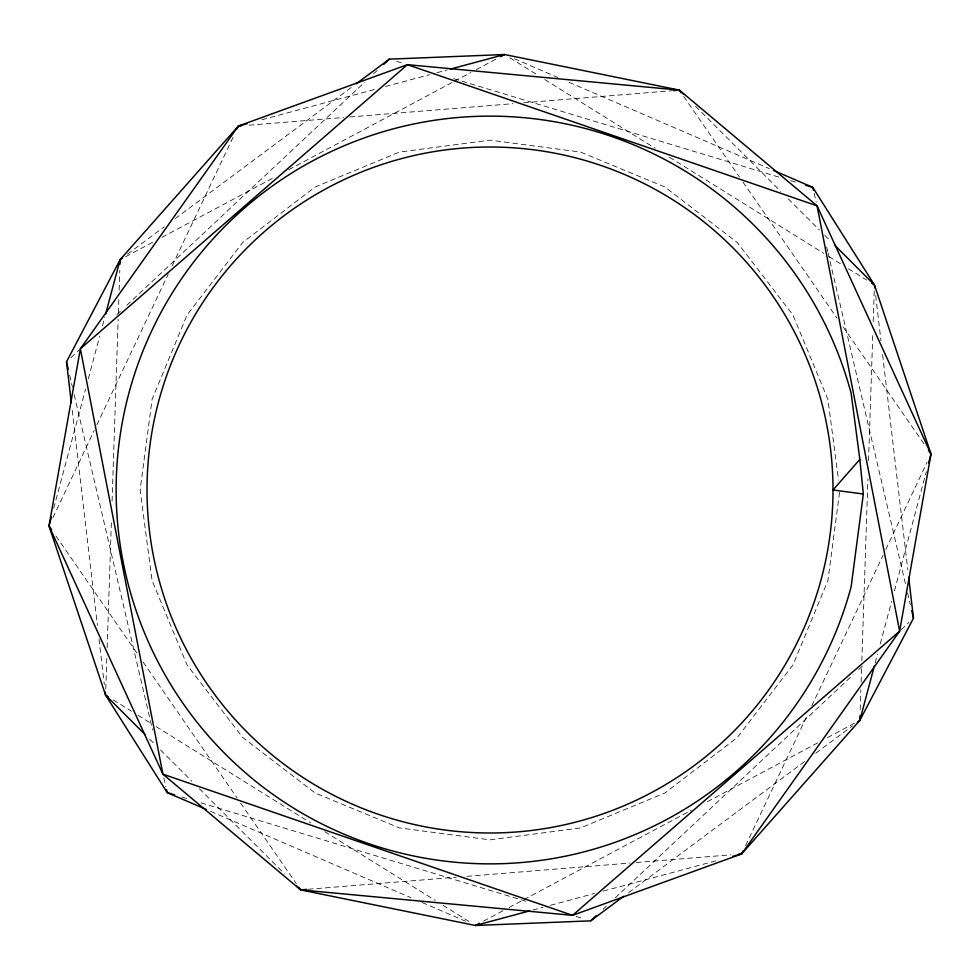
<?xml version="1.0" encoding="UTF-8"?>
<svg xmlns="http://www.w3.org/2000/svg" width="980" height="980" viewBox="0 0 980 980"><rect width="100%" height="100%" fill="white"/><g stroke="black" fill="none" stroke-linecap="round" stroke-linejoin="round"><path stroke-width="0.73" stroke-dasharray="4.9 3.68" d="M105.779 688.989L106.796 658.425M107.151 647.731L111.463 519.376M112.075 501.037L118.163 319.211M118.372 313.098L118.886 297.822M119.144 290.178L119.805 270.321M860.195 709.679L860.857 689.822M861.114 682.178L861.628 666.902M861.837 660.789L867.925 478.963M868.537 460.625L872.849 332.269M873.205 321.575L874.221 291.011M839.542 492.377L827.929 580.552L792.979 664.93L737.389 737.389L664.93 792.979L580.552 827.929L490 839.86L399.448 827.929L315.07 792.979L242.611 737.389L187.021 664.93L152.072 580.552L140.14 490L152.072 399.448L187.021 315.07L242.611 242.611L315.07 187.021L399.448 152.072L490 140.14L580.552 152.072L664.93 187.021L737.389 242.611L792.979 315.07L827.929 399.448L838.562 480.212M53.716 508.289L85.566 389.109M88.323 378.807L99.715 336.14M102.471 325.838L104.836 317.005M875.164 662.995L877.529 654.162M880.285 643.86L891.678 601.193M894.434 590.891L926.284 471.711M52.932 517.648L94.215 430.465M96.836 424.94L168.254 274.118M172.186 265.813L234.441 134.358M745.56 845.642L807.814 714.187M811.746 705.882L883.164 555.06M885.785 549.535L927.068 462.352M70.989 357.614L78.804 350.289M116.767 314.678L121.238 310.489M126.824 305.258L364.707 82.198M373.637 73.819L376.994 70.67M603.006 909.33L606.363 906.182M615.293 897.803L853.176 674.742M858.762 669.511L863.233 665.322M901.196 629.711L909.011 622.386M127.51 254.151L164.199 226.821M175.212 218.614L351.355 87.404M628.645 892.596L804.788 761.386M815.801 753.179L852.49 725.849M125.563 256.748L152.537 242.354M161.982 237.307L272.587 178.299M288.782 169.663L453.336 81.867M454.683 81.156L470.878 72.52M476.268 69.641L496.505 58.837M483.495 921.163L503.732 910.359M509.122 907.48L522.61 900.289M523.957 899.567L691.219 810.338M707.413 801.701L818.018 742.693M827.463 737.646L854.438 723.252M261.905 119.731L376.626 88.91M385.459 86.534L429.583 74.676M436.933 72.704L447.235 69.935M532.765 910.065L543.067 907.296M550.417 905.324L594.542 893.466M603.374 891.09L718.095 860.269M249.055 125.183L343.662 117.478M349.762 116.975L513.042 103.672M523.724 102.802L671.741 90.736M308.259 889.264L456.276 877.198M466.958 876.328L630.238 863.025M636.339 862.523L730.945 854.817M396.606 61.373L403.932 63.59M453.752 78.669L779.063 177.147M790.787 180.7L798.112 182.917M181.888 797.083L189.214 799.3M200.937 802.853L526.248 901.331M576.069 916.41L583.394 918.628M514.402 58.751L557.828 77.469M569.037 82.296L769.337 168.633M210.663 811.367L410.963 897.705M422.172 902.531L465.598 921.249M509.784 57.759L537.04 74.737M544.819 79.588L655.13 148.299M669.401 157.18L823.825 253.379M829.019 256.613L841.992 264.698M848.484 268.74L866.651 280.06M113.349 699.941L131.516 711.26M138.008 715.302L150.981 723.387M156.175 726.621L310.599 822.82M324.87 831.702L435.181 900.412M442.96 905.263L470.216 922.241M695.53 106.257L780.668 191.272M788.214 198.805L819.464 230.018M824.854 235.396L830.244 240.774M149.756 739.226L155.146 744.604M160.536 749.982L191.786 781.195M199.332 788.729L284.47 873.744M683.721 96.408L739.447 177M742.926 182.035L836.969 318.047M843.057 326.867L924.03 443.977M55.97 536.023L136.943 653.133M143.031 661.953L237.074 797.965M240.553 803L296.279 883.592M814.16 193.317L816.242 202.26M826.704 246.985L827.745 251.456M828.1 252.95L905.814 585.403M907.566 592.851L910.347 604.783M69.654 375.218L72.434 387.149M74.186 394.597L152.598 730.039M163.758 777.74L165.841 786.683M875.679 295.507L880.995 340.954M882.6 354.589L907.798 569.711M72.201 410.289L97.4 625.412M99.004 639.046L104.321 684.493"/><path stroke-width="1.47" d="M120.013 264.208L120.16 259.627L238.373 126.053L407.447 64.656L679.373 90.111L817.087 205.837L931 454.059L899.64 631.181L741.627 853.948L572.553 915.345L300.627 889.889L162.913 774.163L49 525.942L80.36 348.819L238.373 126.053L247.193 123.688M732.807 856.312L741.627 853.948L859.84 720.374L859.987 715.792M863.343 493.994L851.13 586.763A373.858 373.858 0 0 1 275.564 796.25A373.858 373.858 0 0 1 275.564 183.75A373.858 373.858 0 0 1 851.13 393.237L859.84 459.399L863.343 493.994L833 490A343 343 0 0 0 318.5 192.962A343 343 0 0 0 318.5 787.038A343 343 0 0 0 833 490L859.84 459.399M206.462 809.554L167.237 792.649L105.571 695.102L49 525.942L51.364 517.121M105.62 314.066L120.16 259.627L122.61 257.801M857.39 722.199L859.84 720.374L874.38 665.935M928.636 462.879L931 454.059L874.43 284.898L812.763 187.352L773.539 170.446M237.062 128.821L238.373 126.053L241.423 125.808M742.938 851.179L741.627 853.948L738.577 854.192M71.307 402.707L66.517 361.804L120.16 259.627M859.84 720.374L913.483 618.196L908.693 577.293M383.695 64.386L389.281 59.155L504.602 54.525L679.373 90.111L683.685 94.411M296.315 885.589L300.627 889.889L475.398 925.475L590.72 920.845L596.306 915.614M356.255 83.753L389.281 59.155M590.72 920.845L623.746 896.247M500.547 56.681L504.602 54.525L450.175 69.151M479.453 923.319L475.398 925.475L529.825 910.849M673.26 90.601L679.373 90.111L681.112 92.622M306.74 889.399L300.627 889.889L298.888 887.378M805.438 185.134L812.763 187.352L813.461 190.328M174.562 794.866L167.237 792.649L166.539 789.672M871.833 283.281L874.43 284.898L874.785 287.936M105.215 692.064L105.571 695.102L108.168 696.719M834.556 245.086L874.43 284.898M105.571 695.102L145.444 734.914M928.391 450.273L931 454.059M49 525.942L51.609 529.727M911.743 610.736L913.483 618.196M66.517 361.804L68.257 369.264M407.447 64.656L80.36 348.819L162.913 774.163L572.553 915.345L899.64 631.181L817.087 205.837L407.447 64.656"/></g></svg>
